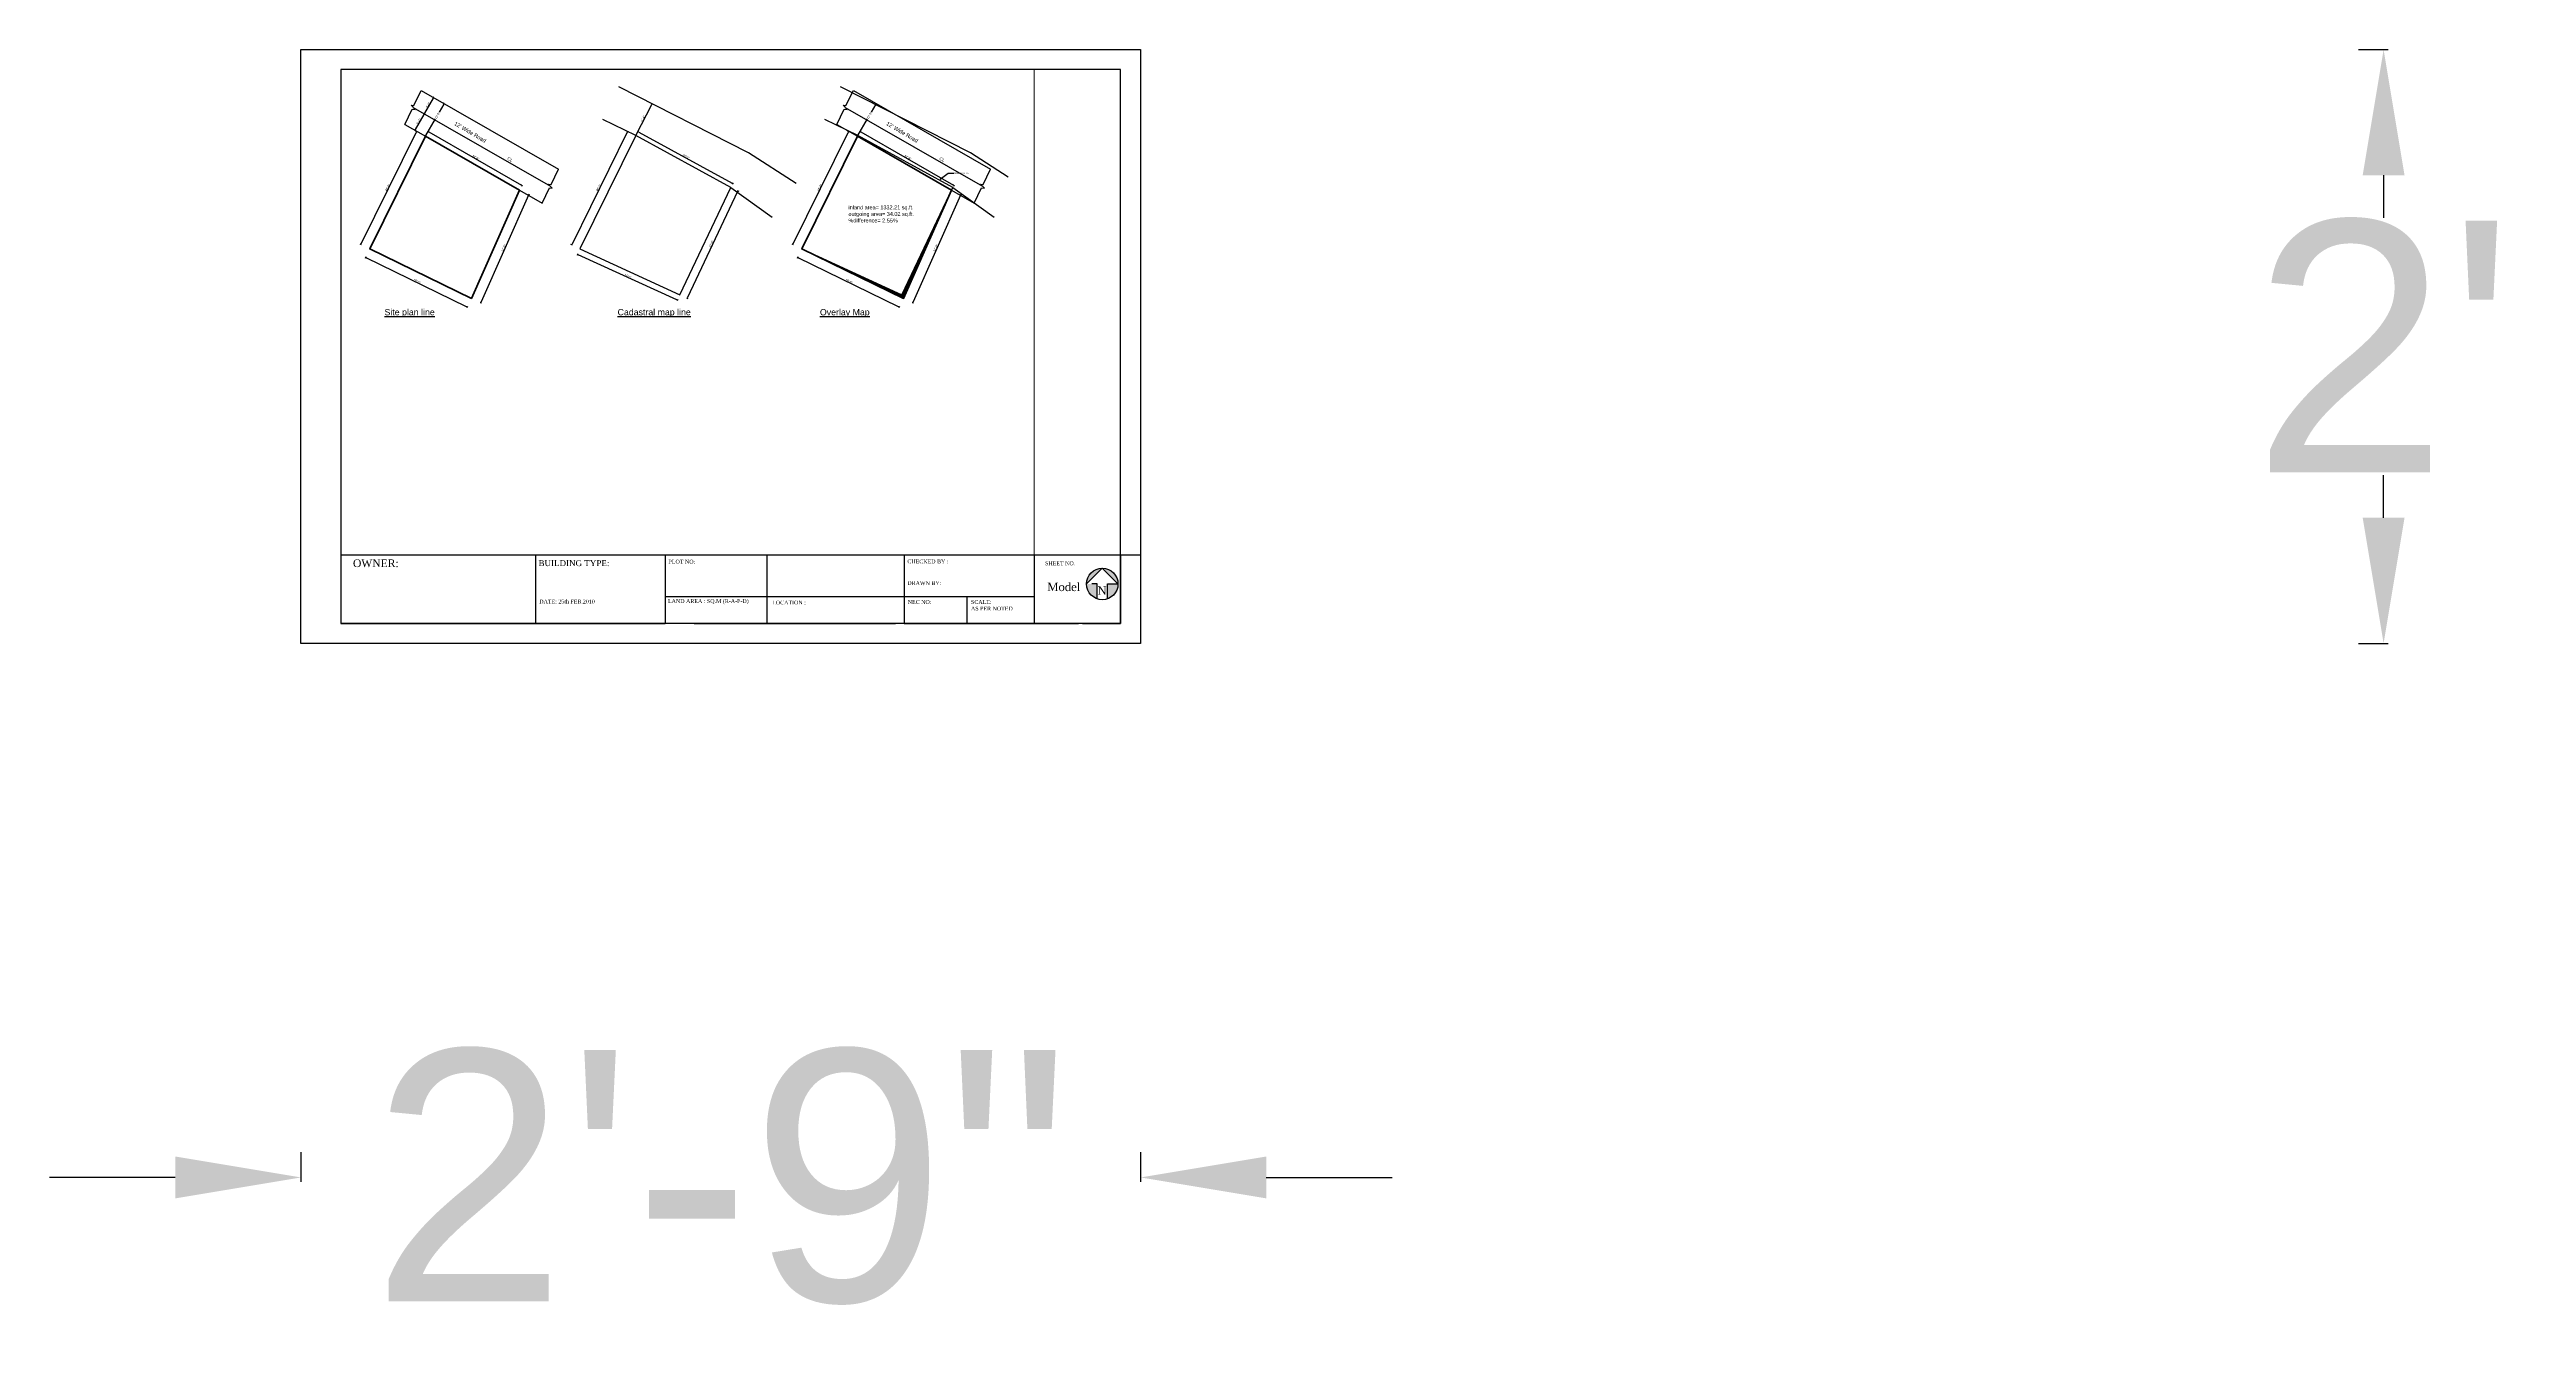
# Paper-space layout 'overlay' of a CAD drawing. Header units: inches. Extents: x 993 to 1655, y 48 to 173.
# Drawn here: x 1556 to 1654.5, y 121.7 to 173.1 of the extents above.
# The model-space entities are those that its viewports show. They can reach past a viewport. Long polylines and large blocks are cut down to what shows.
import ezdxf
from ezdxf import colors
from ezdxf.entities.mleader import LeaderData, LeaderLine
from ezdxf.math import Vec2, Vec3

# ---------------------------------------------------------------- set-up
doc = ezdxf.new("R2010")
doc.units = ezdxf.units.IN
doc.header["$MEASUREMENT"] = 0
for name, pattern in [('ACAD_ISO06W100', [36, 24, -3, 0, -3, 0, -3, 0, -3]), ('ACAD_ISO08W100', [36, 24, -3, 6, -3]), ('HIDDEN2', [0.1875, 0.125, -0.0625])]:
    doc.linetypes.add(name, pattern=pattern)
doc.layers.get('0').update_dxf_attribs({"lineweight": 25})
doc.layers.add('BORDER', color=202, linetype='Continuous')
doc.layers.add('cadastral map line', color=6, linetype='ACAD_ISO06W100', lineweight=25, transparency=0.45)
doc.layers.add('site plan line', color=5, linetype='Continuous', lineweight=35, transparency=0.45)
doc.layers.add('CL', color=4, linetype='ACAD_ISO08W100', transparency=0.5)
doc.layers.add('SHEET', color=7, linetype='Continuous', lineweight=5)
doc.layers.add('Text', color=31, linetype='Continuous', lineweight=5)
doc.styles.add('arial.', font='arial.ttf')
doc.styles.get("Standard").update_dxf_attribs({"font": 'arial.ttf'})
doc.dimstyles.new('d_floorplans', dxfattribs={"dimscale": 0, "dimtxt": 8, "dimasz": 3, "dimexe": 3, "dimexo": 3, "dimgap": 1, "dimtad": 1, "dimdec": 0, "dimrnd": 0.25, "dimzin": 3, "dimdsep": 46, "dimlunit": 4, "dimtxsty": 'arial.', "dimblk": 'DOT', "dimcen": 4, "dimdle": 6, "dimclrd": 4, "dimclre": 256, "dimclrt": 7, "dimazin": 0, "dimtfac": 1, "dimtdec": 0, "dimtix": 1, "dimtmove": 2, "dimatfit": 3, "dimfxl": 3, "dimfxlon": 1, "dimtolj": 1, "dimtzin": 0, "dimlwd": -1, "dimlwe": -1, "dimarcsym": 0})
doc.dimstyles.get("Standard").update_dxf_attribs({"dimtxt": 10, "dimasz": 5, "dimexe": 0.18, "dimexo": 0.0625, "dimgap": 0.09, "dimtad": 0, "dimtih": 1, "dimtoh": 1, "dimdec": 0, "dimzin": 0, "dimdsep": 46, "dimlunit": 3, "dimtxsty": 'Standard', "dimcen": 0.09, "dimadec": 0, "dimazin": 0, "dimtfac": 1, "dimtdec": 0, "dimtofl": 0, "dimtmove": 0, "dimatfit": 3, "dimfxl": 1, "dimfxlon": 1, "dimtolj": 1, "dimtzin": 0, "dimarcsym": 0})

# ---------------------------------------------------------------- blocks, each defined once
blk = doc.blocks.new('*D68')
at = {"color": 0, "lineweight": -2, "transparency": 16777216}
for p, q in [((1566.025, 129.214), (1566.025, 128.034)), ((1599.422, 129.214), (1599.422, 128.034)), ((1561.025, 128.214), (1556.025, 128.214)), ((1604.422, 128.214), (1609.422, 128.214))]:
    blk.add_line(p, q, dxfattribs=at)
at = {"color": 0, "transparency": 16777216}
for points in [[(1561.025, 129.047), (1561.025, 127.38), (1566.025, 128.214)], [(1604.422, 129.047), (1604.422, 127.38), (1599.422, 128.214)]]:
    blk.add_solid(points, dxfattribs=at)
at = {"layer": 'Defpoints', "color": 0, "transparency": 16777216}
for p in [(1566.025, 149.45), (1599.422, 149.45), (1599.422, 128.214)]:
    blk.add_point(p, dxfattribs=at)
at = {"color": 0, "transparency": 16777216, "insert": (1582.724, 128.214), "char_height": 10, "attachment_point": 5}
blk.add_mtext('\\A1;2\'-9"', dxfattribs=at)
blk = doc.blocks.new('*D69')
at = {"color": 0, "lineweight": -2, "transparency": 16777216}
for p, q in [((1647.864, 173.067), (1649.044, 173.067)), ((1648.864, 168.067), (1648.864, 166.369)), ((1648.864, 154.45), (1648.864, 156.148)), ((1647.864, 149.45), (1649.044, 149.45))]:
    blk.add_line(p, q, dxfattribs=at)
at = {"color": 0, "transparency": 16777216}
for points in [[(1648.03, 168.067), (1649.697, 168.067), (1648.864, 173.067)], [(1648.03, 154.45), (1649.697, 154.45), (1648.864, 149.45)]]:
    blk.add_solid(points, dxfattribs=at)
at = {"layer": 'Defpoints', "color": 0, "transparency": 16777216}
for p in [(1599.422, 173.067), (1599.422, 149.45), (1648.864, 149.45)]:
    blk.add_point(p, dxfattribs=at)
at = {"color": 0, "transparency": 16777216, "insert": (1648.864, 161.259), "char_height": 10, "attachment_point": 5}
blk.add_mtext("\\A1;2'", dxfattribs=at)
blk = doc.blocks.new('_Dot')
at = {"color": 0, "linetype": 'ByBlock', "lineweight": -2}
blk.add_line((-0.5, 0), (-1, 0), dxfattribs=at)
at = {"color": 0, "linetype": 'ByBlock', "const_width": 0.5}
blk.add_lwpolyline([(-0.25, 0, 1), (0.25, 0, 1)], format="xyb", close=True, dxfattribs=at)
blk = doc.blocks.new('*D72')
at = {"color": 4, "transparency": 16777216}
for p, q in [((136419.3, 71248.9), (136401.9, 71218.5)), ((136350.6, 71129.2), (136387.6, 71193.6))]:
    blk.add_line(p, q, dxfattribs=at)
at = {"transparency": 16777216}
for p, q in [((136420.8, 71251.5), (136418.2, 71253)), ((136349.1, 71126.6), (136346.5, 71128.1))]:
    blk.add_line(p, q, dxfattribs=at)
at = {"layer": 'Defpoints', "color": 0, "transparency": 16777216}
for p in [(136420.8, 71251.5), (136420.8, 71251.5), (136349.1, 71126.6)]:
    blk.add_point(p, dxfattribs=at)
at = {"color": 4, "transparency": 16777216, "xscale": 3, "yscale": 3, "zscale": 3}
for p, rotation in [((136420.8, 71251.5), 60.13323200533971), ((136349.1, 71126.6), 240.1332320053397)]:
    blk.add_blockref('_Dot', p, dxfattribs=dict(at, rotation=rotation))
at = {"color": 7, "transparency": 16777216, "insert": (136394.7, 71206.1), "char_height": 8, "attachment_point": 5, "rotation": 60.13323, "style": 'arial.'}
blk.add_mtext('\\A1;12\'-0"', dxfattribs=at)
blk = doc.blocks.new('*D73')
at = {"color": 4, "transparency": 16777216}
blk.add_line((136742.8, 70901.7), (136562.1, 70494), dxfattribs=at)
at = {"transparency": 16777216}
for p, q in [((136741.3, 70905.7), (136746.8, 70903.3)), ((136558.2, 70492.5), (136563.6, 70490))]:
    blk.add_line(p, q, dxfattribs=at)
at = {"layer": 'Defpoints', "color": 0, "transparency": 16777216}
for p in [(136708.1, 70920.4), (136524.9, 70507.2), (136560.9, 70491.3)]:
    blk.add_point(p, dxfattribs=at)
at = {"color": 4, "transparency": 16777216, "xscale": 3, "yscale": 3, "zscale": 3}
for p, rotation in [((136744.1, 70904.5), 66.09446161432011), ((136560.9, 70491.3), 246.0944616143202)]:
    blk.add_blockref('_Dot', p, dxfattribs=dict(at, rotation=rotation))
at = {"color": 7, "transparency": 16777216, "insert": (136647.8, 70699.9), "char_height": 8, "attachment_point": 5, "rotation": 66.09446, "style": 'arial.'}
blk.add_mtext('\\A1;37\'-8"', dxfattribs=at)
blk = doc.blocks.new('*D74')
at = {"transparency": 16777216}
for p, q in [((136121.7, 70665.9), (136119.1, 70660.5)), ((136510.2, 70476.8), (136507.5, 70471.4))]:
    blk.add_line(p, q, dxfattribs=at)
at = {"color": 4, "transparency": 16777216}
blk.add_line((136506.2, 70475.5), (136123.1, 70661.9), dxfattribs=at)
at = {"layer": 'Defpoints', "color": 0, "transparency": 16777216}
for p in [(136120.4, 70663.2), (136136.5, 70696.2), (136524.9, 70507.2)]:
    blk.add_point(p, dxfattribs=at)
at = {"color": 4, "transparency": 16777216, "xscale": 3, "yscale": 3, "zscale": 3}
for p, rotation in [((136120.4, 70663.2), 154.0500135417205), ((136508.8, 70474.1), 334.0500135417205)]:
    blk.add_blockref('_Dot', p, dxfattribs=dict(at, rotation=rotation))
at = {"color": 7, "transparency": 16777216, "insert": (136316.9, 70573.2), "char_height": 8, "attachment_point": 5, "rotation": 334.05001, "style": 'arial.'}
blk.add_mtext('\\A1;36\'-0"', dxfattribs=at)
blk = doc.blocks.new('*D75')
at = {"color": 4, "transparency": 16777216}
blk.add_line((136103.9, 70715.7), (136313.8, 71140.7), dxfattribs=at)
at = {"transparency": 16777216}
for p, q in [((136317.8, 71142), (136312.5, 71144.7)), ((136105.2, 70711.7), (136099.9, 70714.3))]:
    blk.add_line(p, q, dxfattribs=at)
at = {"layer": 'Defpoints', "color": 0, "transparency": 16777216}
for p in [(136315.1, 71143.4), (136349.1, 71126.6), (136136.5, 70696.2)]:
    blk.add_point(p, dxfattribs=at)
at = {"color": 4, "transparency": 16777216, "xscale": 3, "yscale": 3, "zscale": 3}
for p, rotation in [((136315.1, 71143.4), 63.71077594350535), ((136102.5, 70713), 243.7107759435053)]:
    blk.add_blockref('_Dot', p, dxfattribs=dict(at, rotation=rotation))
at = {"color": 7, "transparency": 16777216, "insert": (136204.3, 70930.4), "char_height": 8, "attachment_point": 5, "rotation": 63.71078, "style": 'arial.'}
blk.add_mtext('\\A1;40\'-0"', dxfattribs=at)
blk = doc.blocks.new('*D76')
at = {"transparency": 16777216}
for p, q in [((136358, 71142.1), (136361, 71147.3)), ((136717, 70935.9), (136720, 70941.1))]:
    blk.add_line(p, q, dxfattribs=at)
at = {"color": 4, "transparency": 16777216}
blk.add_line((136362.1, 71143.2), (136715.9, 70940), dxfattribs=at)
at = {"layer": 'Defpoints', "color": 0, "transparency": 16777216}
for p in [(136349.1, 71126.6), (136718.5, 70938.5), (136708.1, 70920.4)]:
    blk.add_point(p, dxfattribs=at)
at = {"color": 4, "transparency": 16777216, "xscale": 3, "yscale": 3, "zscale": 3}
for p, rotation in [((136359.5, 71144.7), 150.1332320053488), ((136718.5, 70938.5), 330.1332320053488)]:
    blk.add_blockref('_Dot', p, dxfattribs=dict(at, rotation=rotation))
at = {"color": 7, "transparency": 16777216, "insert": (136541.5, 71046), "char_height": 8, "attachment_point": 5, "rotation": 330.13323, "style": 'arial.'}
blk.add_mtext('\\A1;34\'-6"', dxfattribs=at)
blk = doc.blocks.new('*D77')
at = {"color": 4, "transparency": 16777216}
blk.add_line((137541.2, 70915.6), (137349.6, 70511.5), dxfattribs=at)
at = {"transparency": 16777216}
for p, q in [((137539.8, 70919.6), (137545.2, 70917)), ((137345.6, 70510.1), (137351, 70507.5))]:
    blk.add_line(p, q, dxfattribs=at)
at = {"layer": 'Defpoints', "color": 0, "transparency": 16777216}
for p in [(137515.3, 70931.2), (137321.1, 70521.7), (137348.3, 70508.8)]:
    blk.add_point(p, dxfattribs=at)
at = {"color": 4, "transparency": 16777216, "xscale": 3, "yscale": 3, "zscale": 3}
for p, rotation in [((137542.5, 70918.3), 64.6237642850033), ((137348.3, 70508.8), 244.6237642850033)]:
    blk.add_blockref('_Dot', p, dxfattribs=dict(at, rotation=rotation))
at = {"color": 7, "transparency": 16777216, "insert": (137440.8, 70715.7), "char_height": 8, "attachment_point": 5, "rotation": 64.62376, "style": 'arial.'}
blk.add_mtext('\\A1;37\'-9"', dxfattribs=at)
blk = doc.blocks.new('*D78')
at = {"transparency": 16777216}
for p, q in [((136930.4, 70677.7), (136927.9, 70672.2)), ((137312.6, 70503.2), (137310.1, 70497.7))]:
    blk.add_line(p, q, dxfattribs=at)
at = {"color": 4, "transparency": 16777216}
blk.add_line((137308.6, 70501.7), (136931.9, 70673.7), dxfattribs=at)
at = {"layer": 'Defpoints', "color": 0, "transparency": 16777216}
for p in [(136929.1, 70675), (136938.9, 70696.2), (137321.1, 70521.7)]:
    blk.add_point(p, dxfattribs=at)
at = {"color": 4, "transparency": 16777216, "xscale": 3, "yscale": 3, "zscale": 3}
for p, rotation in [((136929.1, 70675), 155.4571198182069), ((137311.4, 70500.4), 335.4571198182069)]:
    blk.add_blockref('_Dot', p, dxfattribs=dict(at, rotation=rotation))
at = {"color": 7, "transparency": 16777216, "insert": (137122.4, 70592.3), "char_height": 8, "attachment_point": 5, "rotation": 335.45712, "style": 'arial.'}
blk.add_mtext('\\A1;35\'-0"', dxfattribs=at)
blk = doc.blocks.new('*D79')
at = {"color": 4, "transparency": 16777216}
blk.add_line((137120, 71141.7), (136908.9, 70714.4), dxfattribs=at)
at = {"transparency": 16777216}
for p, q in [((137124.1, 71143), (137118.7, 71145.7)), ((136910.3, 70710.3), (136904.9, 70713))]:
    blk.add_line(p, q, dxfattribs=at)
at = {"layer": 'Defpoints', "color": 0, "transparency": 16777216}
for p in [(137152.6, 71128.9), (136907.6, 70711.7), (136938.9, 70696.2)]:
    blk.add_point(p, dxfattribs=at)
at = {"color": 4, "transparency": 16777216, "xscale": 3, "yscale": 3, "zscale": 3}
for p, rotation in [((137121.4, 71144.4), 63.71077594350461), ((136907.6, 70711.7), 243.7107759435046)]:
    blk.add_blockref('_Dot', p, dxfattribs=dict(at, rotation=rotation))
at = {"color": 7, "transparency": 16777216, "insert": (137009.9, 70930.3), "char_height": 8, "attachment_point": 5, "rotation": 63.71078, "style": 'arial.'}
blk.add_mtext('\\A1;40\'-3"', dxfattribs=at)
blk = doc.blocks.new('*D80')
at = {"transparency": 16777216}
for p, q in [((137159.3, 71141.2), (137162.2, 71146.4)), ((137522, 70943.5), (137524.9, 70948.7))]:
    blk.add_line(p, q, dxfattribs=at)
at = {"color": 4, "transparency": 16777216}
blk.add_line((137163.4, 71142.4), (137520.8, 70947.5), dxfattribs=at)
at = {"layer": 'Defpoints', "color": 0, "transparency": 16777216}
for p in [(137152.6, 71128.9), (137523.4, 70946.1), (137515.3, 70931.2)]:
    blk.add_point(p, dxfattribs=at)
at = {"color": 4, "transparency": 16777216, "xscale": 3, "yscale": 3, "zscale": 3}
for p, rotation in [((137160.7, 71143.8), 151.4038469328164), ((137523.4, 70946.1), 331.4038469328164)]:
    blk.add_blockref('_Dot', p, dxfattribs=dict(at, rotation=rotation))
at = {"color": 7, "transparency": 16777216, "insert": (137344.5, 71049.4), "char_height": 8, "attachment_point": 5, "rotation": 331.40385, "style": 'arial.'}
blk.add_mtext('\\A1;34\'-5"', dxfattribs=at)
blk = doc.blocks.new('*D81')
at = {"color": 4, "transparency": 16777216}
blk.add_line((137154, 71131.6), (137213.1, 71247.8), dxfattribs=at)
at = {"transparency": 16777216}
for p, q in [((137214.4, 71250.4), (137211.8, 71251.8)), ((137152.6, 71128.9), (137149.9, 71130.3))]:
    blk.add_line(p, q, dxfattribs=at)
at = {"layer": 'Defpoints', "color": 0, "transparency": 16777216}
for p in [(137214.4, 71250.4), (137214.4, 71250.4), (137152.6, 71128.9)]:
    blk.add_point(p, dxfattribs=at)
at = {"color": 4, "transparency": 16777216, "xscale": 3, "yscale": 3, "zscale": 3}
for p, rotation in [((137214.4, 71250.4), 63.03492173500684), ((137152.6, 71128.9), 243.0349217350068)]:
    blk.add_blockref('_Dot', p, dxfattribs=dict(at, rotation=rotation))
at = {"color": 7, "transparency": 16777216, "insert": (137179, 71192), "char_height": 8, "attachment_point": 5, "rotation": 63.03492, "style": 'arial.'}
blk.add_mtext('\\A1;11\'-4"', dxfattribs=at)
blk = doc.blocks.new('*D82')
at = {"color": 4, "transparency": 16777216}
for p, q in [((138069.1, 71248.9), (138051.7, 71218.5)), ((138000.4, 71129.2), (138037.4, 71193.6))]:
    blk.add_line(p, q, dxfattribs=at)
at = {"transparency": 16777216}
for p, q in [((138070.6, 71251.5), (138073.2, 71250)), ((137998.9, 71126.6), (138001.5, 71125.1))]:
    blk.add_line(p, q, dxfattribs=at)
at = {"layer": 'Defpoints', "color": 0, "transparency": 16777216}
for p in [(138070.6, 71251.5), (138070.6, 71251.5), (137998.9, 71126.6)]:
    blk.add_point(p, dxfattribs=at)
at = {"color": 4, "transparency": 16777216, "xscale": 3, "yscale": 3, "zscale": 3}
for p, rotation in [((138070.6, 71251.5), 60.13323200533971), ((137998.9, 71126.6), 240.1332320053397)]:
    blk.add_blockref('_Dot', p, dxfattribs=dict(at, rotation=rotation))
at = {"color": 7, "transparency": 16777216, "insert": (138044.5, 71206.1), "char_height": 8, "attachment_point": 5, "rotation": 60.13323, "style": 'arial.'}
blk.add_mtext('\\A1;12\'-0"', dxfattribs=at)
blk = doc.blocks.new('*D83')
at = {"color": 4, "transparency": 16777216}
blk.add_line((138392.6, 70901.7), (138211.9, 70494), dxfattribs=at)
at = {"transparency": 16777216}
for p, q in [((138391.1, 70905.7), (138396.6, 70903.3)), ((138207.9, 70492.5), (138213.4, 70490))]:
    blk.add_line(p, q, dxfattribs=at)
at = {"layer": 'Defpoints', "color": 0, "transparency": 16777216}
for p in [(138357.9, 70920.4), (138174.7, 70507.2), (138210.7, 70491.3)]:
    blk.add_point(p, dxfattribs=at)
at = {"color": 4, "transparency": 16777216, "xscale": 3, "yscale": 3, "zscale": 3}
for p, rotation in [((138393.8, 70904.5), 66.09446161432011), ((138210.7, 70491.3), 246.0944616143202)]:
    blk.add_blockref('_Dot', p, dxfattribs=dict(at, rotation=rotation))
at = {"color": 7, "transparency": 16777216, "insert": (138297.6, 70699.9), "char_height": 8, "attachment_point": 5, "rotation": 66.09446, "style": 'arial.'}
blk.add_mtext('\\A1;37\'-8"', dxfattribs=at)
blk = doc.blocks.new('*D84')
at = {"transparency": 16777216}
for p, q in [((137771.5, 70665.9), (137768.9, 70660.5)), ((138159.9, 70476.8), (138157.3, 70471.4))]:
    blk.add_line(p, q, dxfattribs=at)
at = {"color": 4, "transparency": 16777216}
blk.add_line((138155.9, 70475.5), (137772.9, 70661.9), dxfattribs=at)
at = {"layer": 'Defpoints', "color": 0, "transparency": 16777216}
for p in [(137770.2, 70663.2), (137786.3, 70696.2), (138174.7, 70507.2)]:
    blk.add_point(p, dxfattribs=at)
at = {"color": 4, "transparency": 16777216, "xscale": 3, "yscale": 3, "zscale": 3}
for p, rotation in [((137770.2, 70663.2), 154.0500135417205), ((138158.6, 70474.1), 334.0500135417205)]:
    blk.add_blockref('_Dot', p, dxfattribs=dict(at, rotation=rotation))
at = {"color": 7, "transparency": 16777216, "insert": (137966.6, 70573.2), "char_height": 8, "attachment_point": 5, "rotation": 334.05001, "style": 'arial.'}
blk.add_mtext('\\A1;36\'-0"', dxfattribs=at)
blk = doc.blocks.new('*D85')
at = {"color": 4, "transparency": 16777216}
blk.add_line((137753.6, 70715.7), (137963.6, 71140.7), dxfattribs=at)
at = {"transparency": 16777216}
for p, q in [((137967.6, 71142), (137962.2, 71144.7)), ((137755, 70711.7), (137749.6, 70714.3))]:
    blk.add_line(p, q, dxfattribs=at)
at = {"layer": 'Defpoints', "color": 0, "transparency": 16777216}
for p in [(137964.9, 71143.4), (137998.9, 71126.6), (137786.3, 70696.2)]:
    blk.add_point(p, dxfattribs=at)
at = {"color": 4, "transparency": 16777216, "xscale": 3, "yscale": 3, "zscale": 3}
for p, rotation in [((137964.9, 71143.4), 63.71077594350535), ((137752.3, 70713), 243.7107759435053)]:
    blk.add_blockref('_Dot', p, dxfattribs=dict(at, rotation=rotation))
at = {"color": 7, "transparency": 16777216, "insert": (137854.1, 70930.4), "char_height": 8, "attachment_point": 5, "rotation": 63.71078, "style": 'arial.'}
blk.add_mtext('\\A1;40\'-0"', dxfattribs=at)
blk = doc.blocks.new('*D86')
at = {"transparency": 16777216}
for p, q in [((138007.8, 71142.1), (138010.8, 71147.3)), ((138366.8, 70935.9), (138369.8, 70941.1))]:
    blk.add_line(p, q, dxfattribs=at)
at = {"color": 4, "transparency": 16777216}
blk.add_line((138011.9, 71143.2), (138365.7, 70940), dxfattribs=at)
at = {"layer": 'Defpoints', "color": 0, "transparency": 16777216}
for p in [(137998.9, 71126.6), (138368.3, 70938.5), (138357.9, 70920.4)]:
    blk.add_point(p, dxfattribs=at)
at = {"color": 4, "transparency": 16777216, "xscale": 3, "yscale": 3, "zscale": 3}
for p, rotation in [((138009.3, 71144.7), 150.1332320053488), ((138368.3, 70938.5), 330.1332320053488)]:
    blk.add_blockref('_Dot', p, dxfattribs=dict(at, rotation=rotation))
at = {"color": 7, "transparency": 16777216, "insert": (138191.3, 71046), "char_height": 8, "attachment_point": 5, "rotation": 330.13323, "style": 'arial.'}
blk.add_mtext('\\A1;34\'-6"', dxfattribs=at)
blk = doc.blocks.new('*D91')
at = {"transparency": 16777216}
for p, q in [((136309.6, 71149.2), (136312.2, 71147.7)), ((136345.5, 71211.7), (136348.1, 71210.2))]:
    blk.add_line(p, q, dxfattribs=at)
at = {"color": 4, "transparency": 16777216}
blk.add_line((136311.1, 71151.8), (136344, 71209.1), dxfattribs=at)
at = {"layer": 'Defpoints', "color": 0, "transparency": 16777216}
for p in [(136309.6, 71149.2), (136345.5, 71211.7), (136345.5, 71211.7)]:
    blk.add_point(p, dxfattribs=at)
at = {"color": 4, "transparency": 16777216, "xscale": 3, "yscale": 3, "zscale": 3}
for p, rotation in [((136309.6, 71149.2), 240.1332320053526), ((136345.5, 71211.7), 60.13323200535263)]:
    blk.add_blockref('_Dot', p, dxfattribs=dict(at, rotation=rotation))
at = {"color": 7, "transparency": 16777216, "insert": (136323.2, 71183), "char_height": 8, "attachment_point": 5, "rotation": 60.13323, "style": 'arial.'}
blk.add_mtext('\\A1;6\'-0"', dxfattribs=at)
blk = doc.blocks.new('*D92')
at = {"color": 4, "transparency": 16777216}
blk.add_line((136347, 71214.3), (136379.9, 71271.5), dxfattribs=at)
at = {"transparency": 16777216}
for p, q in [((136381.4, 71274.1), (136378.7, 71275.6)), ((136345.5, 71211.7), (136348.1, 71210.2))]:
    blk.add_line(p, q, dxfattribs=at)
at = {"layer": 'Defpoints', "color": 0, "transparency": 16777216}
for p in [(136381.4, 71274.1), (136381.4, 71274.1), (136345.5, 71211.7)]:
    blk.add_point(p, dxfattribs=at)
at = {"color": 4, "transparency": 16777216, "xscale": 3, "yscale": 3, "zscale": 3}
for p, rotation in [((136381.4, 71274.1), 60.13323200535262), ((136345.5, 71211.7), 240.1332320053526)]:
    blk.add_blockref('_Dot', p, dxfattribs=dict(at, rotation=rotation))
at = {"color": 7, "transparency": 16777216, "insert": (136359, 71245.4), "char_height": 8, "attachment_point": 5, "rotation": 60.13323, "style": 'arial.'}
blk.add_mtext('\\A1;6\'-0"', dxfattribs=at)

msp = doc.modelspace()

# ---------------------------------------------------------------- hatches: boundary and pattern name
at = {"transparency": 33554597}
h = msp.add_hatch(dxfattribs=at)
h.set_pattern_fill('ANSI31', color=256, scale=25)
h.set_pattern_definition([(45, (145842.1284, 71866.497), (-2.2097087, 2.2097087), [])])
h.paths.add_polyline_path([(138357.87, 70920.42), (138357.66, 70920.54), (138168.48, 70521.7), (137786.26, 70696.23), (138174.71, 70507.19)])

# ---------------------------------------------------------------- linework, layer by layer
for p, q in [((136333.36, 71301.67), (136857.47, 71000.69)), ((137983.13, 71301.67), (138507.24, 71000.69)), ((136270.2, 71171.88), (136349.08, 71126.58)), ((137919.97, 71171.88), (137998.86, 71126.58)), ((136708.1, 70920.42), (136794.31, 70870.91)), ((138357.87, 70920.42), (138444.08, 70870.91))]:
    msp.add_line(p, q)
at = {"linetype": 'HIDDEN2', "ltscale": 2}
for p, q in [((137152.62, 71128.94), (137026.43, 71190.27)), ((138000.02, 71128.94), (137873.84, 71190.27)), ((137515.32, 70931.22), (137673.46, 70817.71)), ((138362.73, 70931.22), (138520.87, 70817.71))]:
    msp.add_line(p, q, dxfattribs=at)
for points in [[(137765.37, 70945.75), (137583.2, 71062.82), (137087.15, 71315.19)], [(138574.57, 70970.3), (138430.6, 71062.82), (137934.55, 71315.19)]]:
    msp.add_lwpolyline(points, dxfattribs=at)
at = {"linetype": 'Continuous'}
for points in [[(136270.12, 71171.72), (136298.49, 71230.03), (136309.4, 71228.9), (136294.15, 71244.66), (136305.06, 71243.52), (136333.44, 71301.83)], [(137919.89, 71171.72), (137948.27, 71230.03), (137959.17, 71228.9), (137943.93, 71244.66), (137954.83, 71243.52), (137983.21, 71301.83)], [(136794.31, 70870.91), (136822.69, 70929.22), (136833.59, 70928.08), (136818.34, 70943.84), (136829.25, 70942.71), (136857.63, 71001.02)], [(138444.08, 70870.91), (138472.46, 70929.22), (138483.37, 70928.08), (138468.12, 70943.84), (138479.02, 70942.71), (138507.4, 71001.02)]]:
    msp.add_lwpolyline(points, dxfattribs=at)
at = {"layer": 'cadastral map line', "ltscale": 0.02}
for points in [[(137515.32, 70931.22), (137152.62, 71128.94), (136938.86, 70696.23), (137321.07, 70521.7)], [(138362.73, 70931.22), (138000.02, 71128.94), (137786.26, 70696.23), (138168.48, 70521.7)]]:
    msp.add_lwpolyline(points, close=True, dxfattribs=at)
at = {"layer": 'CL', "ltscale": 0.015, "transparency": 33554559}
msp.add_line((136301.78, 71236.78), (136826.42, 70935.5), dxfattribs=at)
at = {"layer": 'CL', "ltscale": 0.01, "transparency": 33554559}
msp.add_line((137951.55, 71236.78), (138476.19, 70935.5), dxfattribs=at)
at = {"layer": 'site plan line'}
for points in [[(136708.1, 70920.42), (136524.94, 70507.19), (136136.49, 70696.23), (136349.08, 71126.58)], [(138357.87, 70920.42), (138174.71, 70507.19), (137786.26, 70696.23), (137998.86, 71126.58)]]:
    msp.add_lwpolyline(points, close=True, dxfattribs=at)

# ---------------------------------------------------------------- texts
at = {"width": 254.7349, "attachment_point": 1}
for s, insert, char_height, rotation in [("12' Wide Road", (136464.99, 71183.47), 15, 329.483255), ("12' Wide Road", (138114.76, 71183.47), 15, 329.483255), ('CL', (136666.39, 71048.72), 12, 328.93008), ('CL', (138316.16, 71048.72), 12, 328.93008)]:
    msp.add_mtext(s, dxfattribs=dict(at, insert=insert, char_height=char_height, rotation=rotation))
at = {"attachment_point": 1}
for s, insert, char_height, width in [('inland area= 1332.21 sq.ft.\\Poutgoing area= 34.02 sq.ft.\\P%difference= 2.55%', (137964.45, 70862.47), 15, 453.6353), ('{\\LSite plan line}', (136192.77, 70466.94), 24, 195.6611), ('{\\LCadastral map line}', (137082.91, 70466.94), 24, 287.7978), ('{\\LOverlay Map}', (137855.44, 70466.94), 24, 467.6449)]:
    msp.add_mtext(s, dxfattribs=dict(at, insert=insert, char_height=char_height, width=width))

# ---------------------------------------------------------------- dimensions: what is measured, and where the dimension line sits
dim = msp.add_linear_dim(base=(136381.35, 71274.11), p1=(136345.5, 71211.67), p2=(136381.35, 71274.11), angle=240.133232, dimstyle='d_floorplans', override={"dimscale": 1})
dim.commit()
dim.dimension.update_dxf_attribs({"geometry": '*D92', "text_midpoint": (136359.01, 71245.42)})
for base, p1, p2, picture, middle in [((136420.79, 71251.46), (136349.08, 71126.58), (136420.79, 71251.46), '*D72', (136394.73, 71206.07)), ((138070.57, 71251.46), (137998.86, 71126.58), (138070.57, 71251.46), '*D82', (138044.51, 71206.07))]:
    dim = msp.add_linear_dim(base=base, p1=p1, p2=p2, angle=60.133232, dimstyle='d_floorplans', override={"dimscale": 1})
    dim.commit()
    dim.dimension.update_dxf_attribs({"geometry": picture, "text_midpoint": middle, "dimtype": 161})
for p1, p2, distance, picture, middle in [((137152.62, 71128.94), (137214.43, 71250.43), 0, '*D81', (137179.05, 71191.96)), ((136136.49, 70696.23), (136349.08, 71126.58), 37.86, '*D75', (136204.29, 70930.43)), ((136309.64, 71149.23), (136345.5, 71211.67), 0, '*D91', (136323.16, 71182.98)), ((136349.08, 71126.58), (136708.1, 70920.42), 20.91, '*D76', (136541.54, 71046.04)), ((137152.62, 71128.94), (136938.86, 70696.23), -34.85, '*D79', (137009.93, 70930.27)), ((137152.62, 71128.94), (137515.32, 70931.22), 16.94, '*D80', (137344.51, 71049.42)), ((137786.26, 70696.23), (137998.86, 71126.58), 37.86, '*D85', (137854.06, 70930.43)), ((137998.86, 71126.58), (138357.87, 70920.42), 20.91, '*D86', (138191.31, 71046.04)), ((136708.1, 70920.42), (136524.94, 70507.19), 39.33, '*D73', (136647.83, 70699.93)), ((137515.32, 70931.22), (137321.07, 70521.7), 30.1, '*D77', (137440.8, 70715.74)), ((138357.87, 70920.42), (138174.71, 70507.19), 39.33, '*D83', (138297.6, 70699.93)), ((136524.94, 70507.19), (136136.49, 70696.23), 36.76, '*D74', (136316.85, 70573.23)), ((137321.07, 70521.7), (136938.86, 70696.23), 23.38, '*D78', (137122.37, 70592.32)), ((138174.71, 70507.19), (137786.26, 70696.23), 36.76, '*D84', (137966.63, 70573.23))]:
    dim = msp.add_aligned_dim(p1=p1, p2=p2, distance=distance, dimstyle='d_floorplans', override={"dimscale": 1})
    dim.commit()
    dim.dimension.update_dxf_attribs({"geometry": picture, "text_midpoint": middle})

# ---------------------------------------------------------------- leaders
ml = msp.add_multileader_mtext('Standard')
ml.set_content('cadestral map line', color=256)
ml.set_leader_properties()
ml.build(insert=Vec2(0, 0))
ml.multileader.update_dxf_attribs({"dogleg_length": 10, "arrow_head_size": 5})
ctx = ml.context
ctx.base_point, ctx.char_height, ctx.arrow_head_size, ctx.landing_gap_size, ctx.plane_origin = Vec3(138366.38, 70985.6), 5, 5, 0.09, Vec3(138310.64, 70959.61)
notes = []
notes.append((ctx, [(0, (1, 1, 0), (138356.38, 70985.6), (1, 0), 10, [(0, [(138310.64, 70959.61), (138345.22, 70985.6)], 0, [])])]))
ctx.mtext.insert, ctx.mtext.flow_direction = Vec3(138366.47, 70988.79), 5
for ctx, leaders in notes:
    for number, flags, end, landing, length, lines in leaders:
        leader = LeaderData()
        leader.index, (leader.has_last_leader_line, leader.has_dogleg_vector, leader.attachment_direction) = number, flags
        leader.last_leader_point, leader.dogleg_vector, leader.dogleg_length = Vec3(end), Vec3(landing), length
        for number, points, colour, breaks in lines:
            line = LeaderLine()
            line.index, line.vertices, line.color, line.breaks = number, Vec3.list(points), colors.encode_raw_color(colour), breaks
            leader.lines.append(line)
        ctx.leaders.append(leader)

psp = doc.layouts.new('overlay')

# ---------------------------------------------------------------- hatches: boundary and pattern name
at = {"layer": 'BORDER'}
h = psp.add_hatch(color=256, dxfattribs=at)
h.paths.add_polyline_path([(1598.523, 151.82, 0.414214), (1597.894, 152.445)])
h.paths.add_polyline_path([(1597.269, 151.817, 0.000932), (1597.269, 151.815), (1597.894, 152.445, 0.413122)])
h.paths.add_polyline_path([(1597.691, 151.816), (1597.269, 151.815, 0.319256), (1597.692, 151.224)])
h.paths.add_polyline_path([(1598.523, 151.817, 0.000932), (1598.523, 151.82), (1598.101, 151.818), (1598.103, 151.225, 0.318847)])

# ---------------------------------------------------------------- linework, layer by layer
psp.add_lwpolyline([(1566.025, 149.45), (1566.025, 173.067), (1599.422, 173.067), (1599.422, 149.45)], close=True)
for p, q in [((1599.422, 152.956), (1567.615, 152.956)), ((1575.922, 152.956), (1567.615, 152.956)), ((1567.615, 152.956), (1567.615, 150.246)), ((1575.354, 152.956), (1575.354, 150.246)), ((1575.354, 152.956), (1575.354, 150.246)), ((1580.513, 152.956), (1575.354, 152.956)), ((1575.354, 152.956), (1575.354, 150.246)), ((1580.513, 152.956), (1575.354, 152.956)), ((1575.354, 152.956), (1575.354, 150.246)), ((1575.354, 152.956), (1575.354, 150.246)), ((1575.354, 152.956), (1575.354, 150.246)), ((1585.129, 152.956), (1580.513, 152.956)), ((1580.513, 152.956), (1580.513, 150.246)), ((1580.513, 152.956), (1580.513, 150.246)), ((1580.513, 152.956), (1580.513, 150.246)), ((1580.513, 152.956), (1580.513, 150.246)), ((1580.513, 152.956), (1580.513, 150.246)), ((1580.513, 152.956), (1580.513, 150.246)), ((1584.55, 152.956), (1584.55, 150.246)), ((1584.55, 152.956), (1584.55, 150.246)), ((1584.55, 152.956), (1584.55, 150.246)), ((1584.55, 152.956), (1584.55, 150.246)), ((1584.55, 152.956), (1584.55, 150.246)), ((1584.55, 152.956), (1584.55, 150.246)), ((1584.55, 152.956), (1584.55, 150.246)), ((1584.55, 152.956), (1584.55, 150.246)), ((1584.55, 152.956), (1584.55, 150.246)), ((1584.55, 152.956), (1584.55, 150.246)), ((1584.55, 152.956), (1584.55, 150.246)), ((1584.55, 152.956), (1584.55, 150.246)), ((1584.55, 152.956), (1584.55, 150.246)), ((1590.255, 152.956), (1585.129, 152.956)), ((1590.017, 152.956), (1590.017, 150.246)), ((1595.192, 152.956), (1590.017, 152.956)), ((1590.017, 152.956), (1590.017, 150.246)), ((1590.017, 152.956), (1590.017, 150.246)), ((1590.017, 152.956), (1590.017, 150.246)), ((1590.017, 152.956), (1590.017, 150.246)), ((1590.017, 152.956), (1590.017, 150.246)), ((1598.627, 152.956), (1595.192, 152.956)), ((1595.192, 152.956), (1595.192, 150.246)), ((1595.192, 152.956), (1595.192, 150.246)), ((1595.192, 152.956), (1595.192, 150.246)), ((1595.192, 152.956), (1595.192, 150.246)), ((1595.192, 152.956), (1595.192, 150.246)), ((1595.192, 152.956), (1595.192, 150.246)), ((1595.192, 152.956), (1595.192, 150.246)), ((1595.192, 152.956), (1595.192, 150.246)), ((1595.192, 152.956), (1595.192, 150.246)), ((1595.192, 152.956), (1595.192, 150.246)), ((1595.192, 152.956), (1595.192, 150.246)), ((1595.192, 152.956), (1595.192, 150.246)), ((1595.192, 152.956), (1595.192, 150.246)), ((1595.192, 152.956), (1595.192, 150.246)), ((1595.192, 152.956), (1595.192, 150.246)), ((1595.192, 152.956), (1595.192, 150.246)), ((1595.192, 152.956), (1595.192, 150.246)), ((1595.192, 152.956), (1595.192, 150.246)), ((1595.192, 152.956), (1595.192, 150.246)), ((1595.192, 152.956), (1595.192, 150.246)), ((1595.192, 152.956), (1595.192, 150.246)), ((1595.192, 152.956), (1595.192, 150.246)), ((1595.192, 152.956), (1595.192, 150.246)), ((1598.627, 152.956), (1597.105, 152.956)), ((1598.627, 152.956), (1598.627, 150.246)), ((1597.269, 151.817), (1597.894, 152.445)), ((1597.691, 151.816), (1597.481, 151.815)), ((1597.692, 151.224), (1597.691, 151.816)), ((1597.894, 152.445), (1598.523, 151.82)), ((1598.101, 151.818), (1598.523, 151.82)), ((1598.103, 151.225), (1598.101, 151.818)), ((1580.546, 151.315), (1595.192, 151.315)), ((1592.505, 151.321), (1592.505, 150.246)), ((1575.922, 150.246), (1567.615, 150.246)), ((1580.513, 150.246), (1575.354, 150.246)), ((1580.513, 150.246), (1575.354, 150.246)), ((1585.129, 150.246), (1580.513, 150.246)), ((1590.255, 150.246), (1585.129, 150.246)), ((1595.192, 150.246), (1590.017, 150.246)), ((1598.627, 150.246), (1595.192, 150.246)), ((1598.627, 150.246), (1597.105, 150.246))]:
    psp.add_line(p, q, dxfattribs=at)
for points in [[(1598.627, 152.956), (1598.627, 172.272), (1567.615, 172.272), (1567.615, 152.956)], [(1567.615, 152.956), (1567.615, 150.246), (1575.922, 150.246)], [(1597.105, 150.246), (1598.627, 150.246), (1598.627, 152.956)], [(1575.354, 150.246), (1580.513, 150.246)], [(1581.661, 150.246), (1585.129, 150.246)], [(1585.129, 150.246), (1589.675, 150.246)], [(1590.017, 150.246), (1595.192, 150.246)], [(1595.192, 150.246), (1596.951, 150.246)]]:
    psp.add_lwpolyline(points, dxfattribs=at)
psp.add_circle((1597.896, 151.817), 0.627, dxfattribs=at)
at = {"layer": 'SHEET'}
psp.add_lwpolyline([(1566.025, 173.067), (1599.422, 173.067), (1599.422, 149.45), (1566.025, 149.45)], close=True, dxfattribs=at)

# ---------------------------------------------------------------- texts
at = {"layer": 'BORDER', "insert": (1597.708, 151.715), "char_height": 0.32866, "width": 11.67963, "attachment_point": 1, "rotation": 0.21362}
psp.add_mtext('{\\fTimes New Roman|b0|i0|c0|p18;N}', dxfattribs=at)
at = {"layer": 'Text', "attachment_point": 1}
for s, insert, char_height, width in [('{\\fBookman Old Style|b0|i0|c0|p18;OWNER:}', (1568.094, 152.792), 0.30534, 9.93742), ('{\\fBookman Old Style|b0|i0|c0|p18;\\H0.7778x;BUILDING TYPE:}', (1575.473, 152.762), 0.30534, 9.93742), ('{\\fBookman Old Style|b0|i0|c0|p18;PLOT NO:}', (1580.646, 152.778), 0.15545, 4.66337), ('{\\fBookman Old Style|b0|i0|c0|p18;CHECKED BY : }', (1590.144, 152.789), 0.15545, 4.66337), ('{\\fTimes New Roman|b0|i0|c0|p18;SHEET NO.}', (1595.623, 152.714), 0.15545, 4.65227), ('{\\fBookman Old Style|b0|i0|c0|p18;DRAWN BY: }', (1590.144, 151.926), 0.15545, 4.66337), ('{\\fBookman Old Style|b0|i0|c0|p18;Model}', (1595.709, 151.865), 0.3331, 3.49753), ('{\\fBookman Old Style|b0|i0|c0|p18;DATE: 25th FEB.2010}', (1575.504, 151.193), 0.15545, 4.66337), ('{\\fBookman Old Style|b0|i0|c0|p18;LAND AREA : SQ.M (R-A-P-D)}', (1580.623, 151.212), 0.15545, 4.66337), ('{\\fBookman Old Style|b0|i0|c0|p18;LOCATION :}', (1584.769, 151.154), 0.15545, 4.66337), ('{\\fBookman Old Style|b0|i0|c0|p18;NEC NO: }', (1590.16, 151.177), 0.15545, 4.66337), ('{\\fBookman Old Style|b0|i0|c0|p18;SCALE: \\PAS PER NOTED}', (1592.676, 151.175), 0.15545, 4.66337)]:
    psp.add_mtext(s, dxfattribs=dict(at, insert=insert, char_height=char_height, width=width))

# ---------------------------------------------------------------- dimensions: what is measured, and where the dimension line sits
dim = psp.add_linear_dim(base=(1648.864, 149.45), p1=(1599.422, 173.067), p2=(1599.422, 149.45), angle=90, dimstyle='Standard')
dim.commit()
dim.dimension.update_dxf_attribs({"geometry": '*D69', "text_midpoint": (1648.864, 161.259)})
dim = psp.add_linear_dim(base=(1599.422, 128.214), p1=(1566.025, 149.45), p2=(1599.422, 149.45), dimstyle='Standard')
dim.commit()
dim.dimension.update_dxf_attribs({"geometry": '*D68', "text_midpoint": (1582.724, 128.214)})

# ---------------------------------------------------------------- viewports
at = {"layer": '0'}
psp.add_viewport(center=(1581.404, 162.614), size=(27.577, 19.31566), view_center_point=(137350.182, 70454.085), view_height=1854.30305, status=3, dxfattribs=at)

doc.saveas('drawing.dxf')
